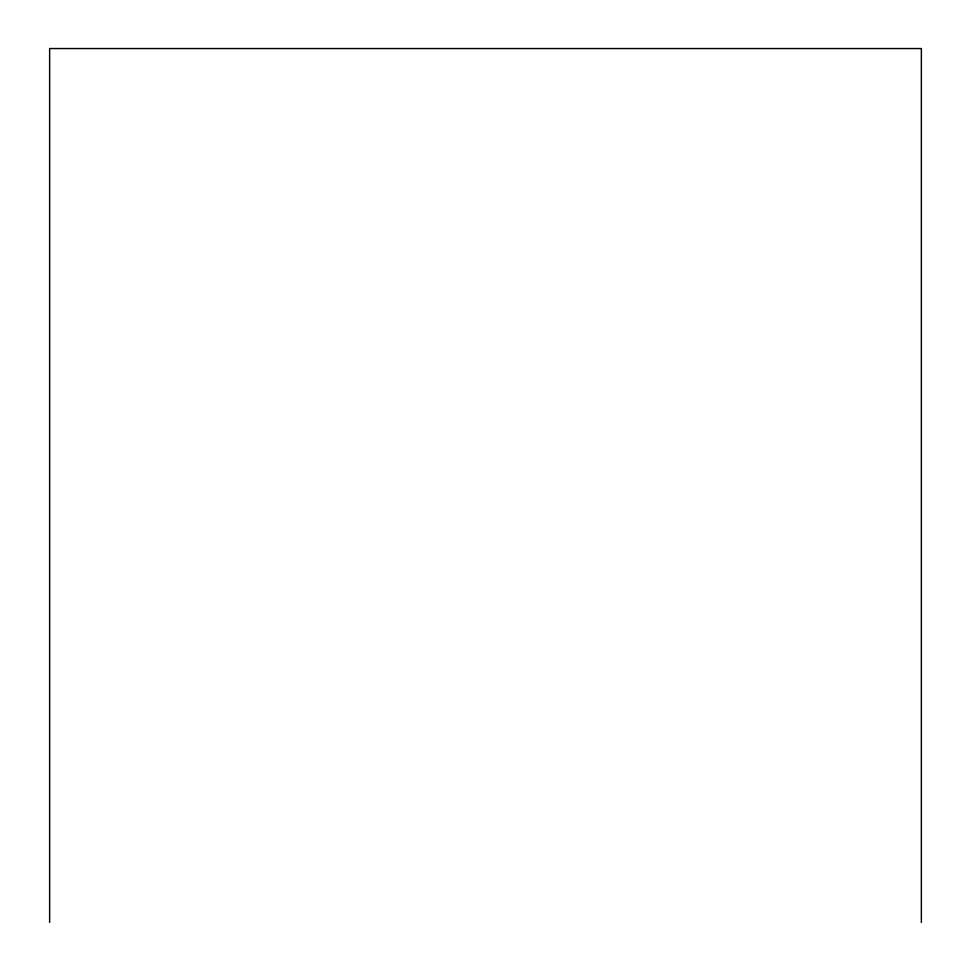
<?xml version="1.0" encoding="UTF-8"?>
<svg xmlns="http://www.w3.org/2000/svg" width="971" height="971" viewBox="0 0 971 971"><rect width="100%" height="100%" fill="white"/><g stroke="black" fill="none" stroke-linecap="round" stroke-linejoin="round"><path stroke-width="1.46" d="M921.358 922.45L921.358 48.55L49.642 48.55L49.642 922.45"/></g></svg>
